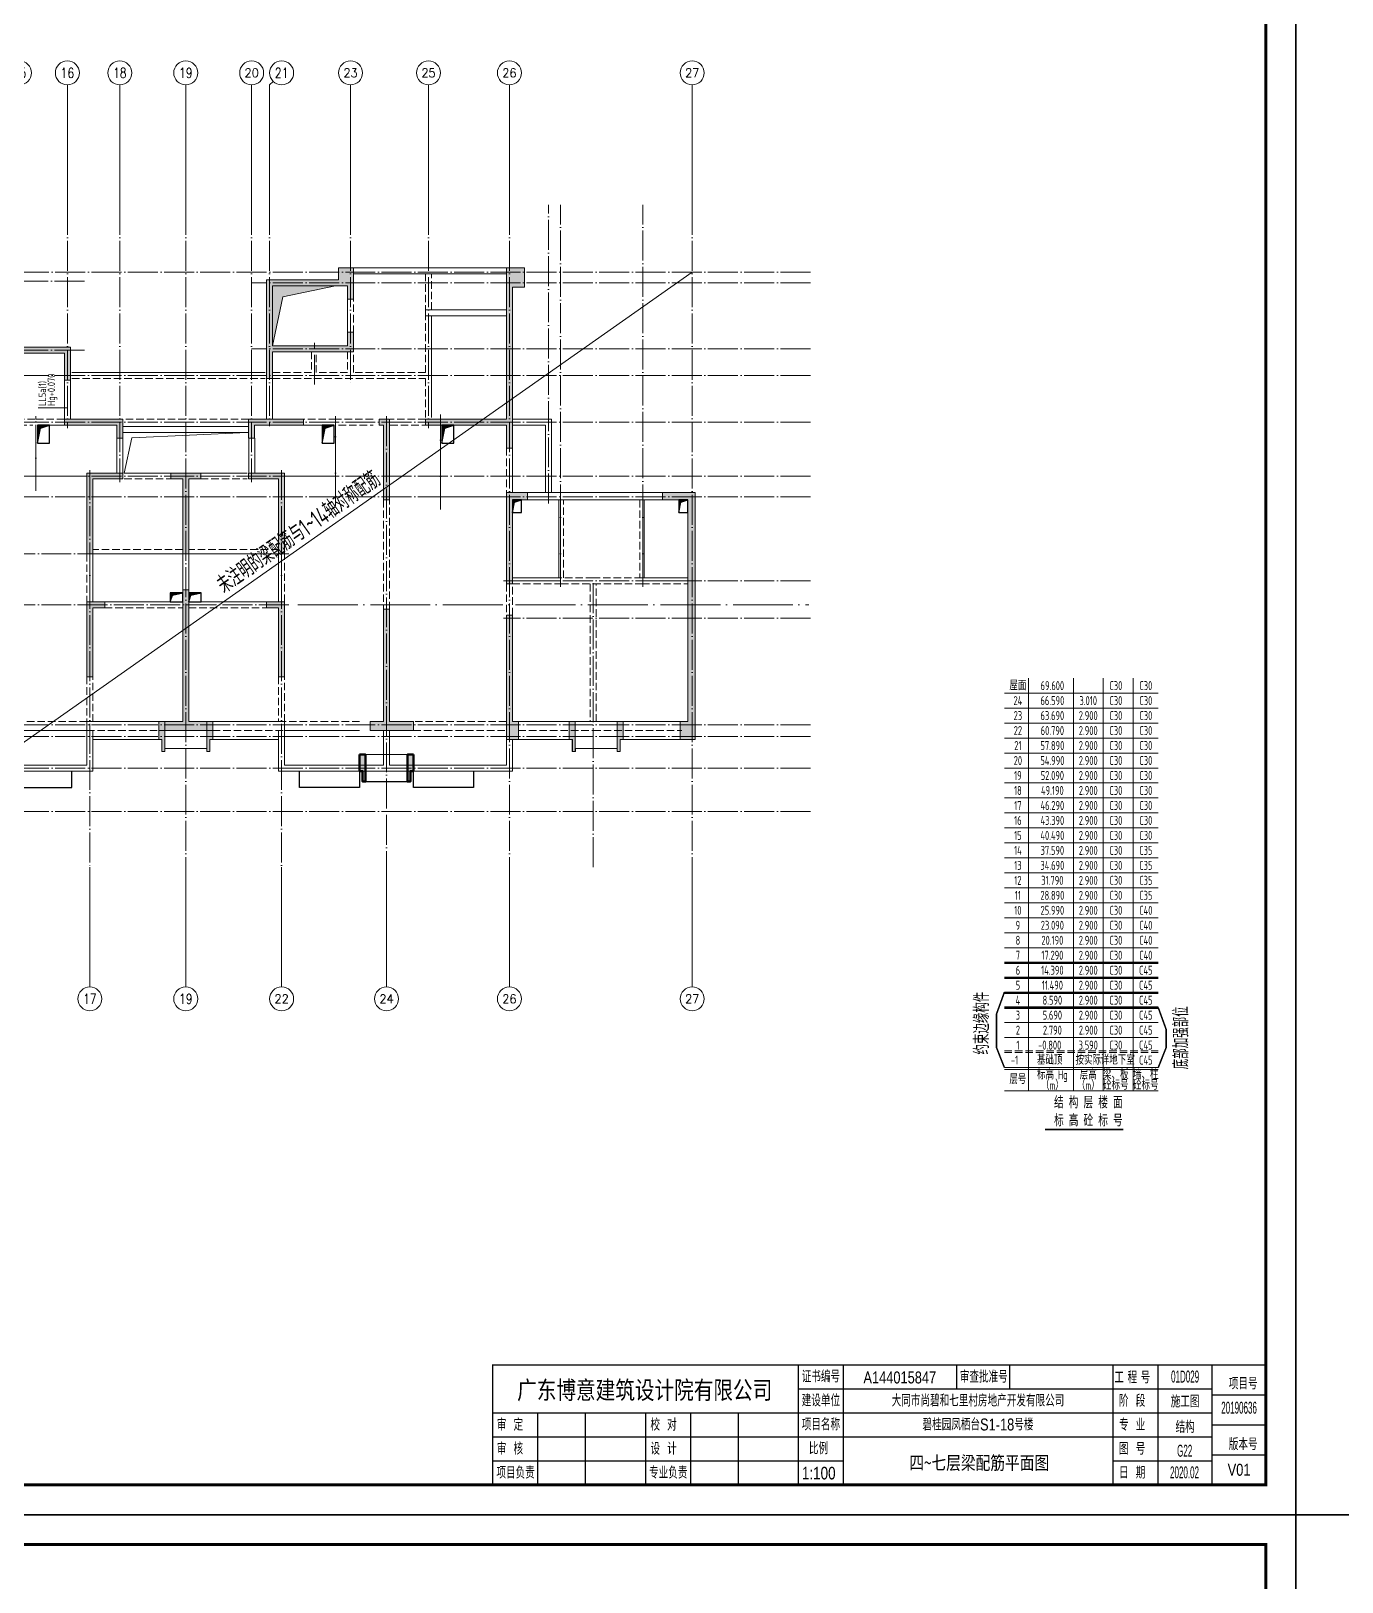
# Model space of a CAD drawing. Extents: x 5874492 to 7194610, y -939842 to -279257.
# Drawn here: x 6928523 to 6972266, y -762410 to -710639 of the extents above; entities that cross this region are included whole.
import ezdxf
from ezdxf.enums import TextEntityAlignment as Align

# ---------------------------------------------------------------- set-up
doc = ezdxf.new("R2010")
doc.units = 0
doc.header["$LTSCALE"] = 1000
doc.linetypes.add('DASH', pattern=[0.35, 0.25, -0.1])
doc.linetypes.add('DOTE', pattern=[2.42, 2, -0.2, 0.02, -0.2])
for name, color, linetype, lineweight in [('A-墙体', 140, 'Continuous', 50), ('A-大样-填充', 8, 'Continuous', 9), ('A-标注-轴号', 3, 'Continuous', 15), ('A-标注-轴号文字', 7, 'Continuous', 15), ('A-轴线-塔楼', 1, 'DOTE', 9), ('A-轴线-隔墙', 41, 'DOTE', 9), ('S-基础-DQ', 6, 'Continuous', 20), ('S-墙柱-HATCH', 251, 'Continuous', 20), ('S-墙柱-WALL', 6, 'Continuous', 20), ('S-大样-DIM', 3, 'Continuous', 20), ('S-大样-HATCH', 251, 'Continuous', 20), ('S-大样-实线', 2, 'Continuous', 20), ('S-板-BEAM', 4, 'DASH', 20), ('S-板-BEAM-CON', 2, 'Continuous', 20), ('S-板-板面填充', 251, 'Continuous', 20), ('S-板-模板线条', 140, 'Continuous', 20), ('S-板-洞口边线', 211, 'Continuous', 20), ('S-梁-垂直原位标注', 140, 'Continuous', 20), ('S-梁-垂直集中标注', 45, 'Continuous', 20), ('S-轴网-轴号', 3, 'Continuous', 20), ('S-轴网-轴线', 1, 'DOTE', 9), ('S-通用-TEXT', 7, 'Continuous', 20)]:
    doc.layers.add(name, color=color, linetype=linetype, lineweight=lineweight)
for name, color, linetype in [('HOLE', 5, 'Continuous'), ('HOLE_HATCH', 9, 'Continuous'), ('Y-云图图框', 7, 'Continuous')]:
    doc.layers.add(name, color=color, linetype=linetype)
doc.styles.add('_TCH_AXIS', font='COMPLEX.shx', dxfattribs={"bigfont": 'hztxt.shx'})
doc.styles.add('_YT_Name', font='', dxfattribs={"width": 0.8})
doc.styles.add('_YT_Sign_Text', font='ros.shx', dxfattribs={"width": 0.8, "bigfont": 'hztxt.shx'})
doc.styles.add('COMPLEX', font='COMPLEX')
doc.styles.get("Standard").update_dxf_attribs({"font": 'gbenor.shx', "bigfont": 'gbcbig.shx'})
doc.styles.add('TSSD_NORM', font='tssdeng.shx', dxfattribs={"width": 0.7, "bigfont": 'tssdchn.shx'})
doc.styles.add('TSSD_Rein', font='tssdeng.shx', dxfattribs={"width": 0.7, "bigfont": 'hztxt.shx'})
doc.styles.get('_YT_Name').set_extended_font_data('SimHei')

# ---------------------------------------------------------------- blocks, each defined once
blk = doc.blocks.new('20191023.11405152')
at = {"layer": 'S-大样-HATCH'}
h = blk.add_hatch(color=256, dxfattribs=at)
h.dxf.hatch_style = 1
h.paths.add_polyline_path([(-100, 0), (0, 0), (0, -400), (100, -400), (100, 600), (-100, 600)])
at = {"layer": 'S-大样-实线'}
blk.add_lwpolyline([(-100, 0), (0, 0), (0, -400), (100, -400), (100, 600), (-100, 600)], close=True, dxfattribs=at)
blk = doc.blocks.new('ECMCTK_A1_横_单行图名--0')
for p, q in [((674.98, 50), (674.98, 26)), ((675, 50), (675, 10)), ((689.98, 50), (689.98, 10)), ((727.8, 50), (727.8, 42)), ((745.48, 50), (745.48, 42)), ((780, 50), (780, 10)), ((795, 50), (795, 10)), ((813, 50.01), (831, 50)), ((813, 50.01), (813, 10)), ((675, 42), (813, 42)), ((813, 40.01), (831, 40.01)), ((573, 34), (813, 34)), ((588, 34), (588, 10)), ((604, 10), (604, 34)), ((624, 34), (624, 10)), ((639, 34), (639, 10)), ((655, 10), (655, 34)), ((573, 26), (813, 26)), ((813, 30.01), (831, 30)), ((573, 18), (689.96, 18)), ((780, 18), (813, 18)), ((813, 20), (831, 20))]:
    blk.add_line(p, q)
at = {"color": 4}
blk.add_lwpolyline([(0, 0), (841, 0), (841, 594), (0, 594)], close=True, dxfattribs=at)
for points, const_width in [([(25, 10), (831, 10), (831, 584), (25, 584)], 1), ([(573, 10), (831, 10), (831, 50), (573, 50)], 0.45)]:
    blk.add_lwpolyline(points, close=True, dxfattribs=dict(const_width=const_width))
at = {"const_width": 0.45}
for points in [[(573, 10), (573, 50.01), (813, 50.01)], [(813, 50.01), (813, 10)]]:
    blk.add_lwpolyline(points, dxfattribs=at)
at = {"style": '_YT_Sign_Text', "width": 0.8}
for s, p in [('证书编号', (676.15, 44.14)), ('审查批准号', (728.91, 44.06)), ('工 程 号', (780.47, 43.85)), ('项目号', (818.65, 41.8)), ('建设单位', (676.15, 36.14)), ('阶  段', (782.01, 36.05)), ('审  定', (574.41, 28.05)), ('校  对', (625.66, 28.05)), ('项目名称', (676.15, 28.14)), ('专  业', (782.01, 28.05)), ('版本号', (818.65, 21.55)), ('审  核', (574.41, 20.05)), ('设  计', (625.66, 20.05)), ('比例', (678.54, 20.16)), ('图  号', (782.01, 20.05)), ('项目负责', (574.27, 12.05)), ('专业负责', (625.21, 12.05)), ('日  期', (782.01, 12.05))]:
    blk.add_text(s, height=4, dxfattribs=at).set_placement(p)
at = {"color": 80, "flags": 3}
for tag, height, p in [('YTHQINS', 3, (34.31, 585.5)), ('ECMCKEY', 3, (292.07, 288.23)), ('YTTQINS', 5.62, (848.03, 12.81)), ('YTFRAME', 3, (652.76, 5.84)), ('YTBARCODE_T1', 3, (749.78, 5.95))]:
    blk.add_attdef(tag, text='', height=height, dxfattribs=at).set_placement(p, align=Align.MIDDLE_CENTER)
for tag, height, style, width, p in [('证书编号', 4, '_YT_Sign_Text', 0.8, (708.87, 43.81)), ('审查批准号', 4, '_YT_Sign_Text', 0.8, (761.06, 43.81)), ('工程号', 4, '_YT_Sign_Text', 0.5, (804.08, 44.12)), ('设计单位', 6, '_YT_Name', 0.8, (623.75, 38.6)), ('建设单位', 4, '_YT_Sign_Text', 0.8, (734.96, 36.11)), ('阶段', 4, '_YT_Sign_Text', 0.8, (804.08, 35.81)), ('项目号', 4, '_YT_Sign_Text', 0.5, (822.08, 33.72)), ('项目名称', 4, '_YT_Sign_Text', 0.8, (734.96, 28.11)), ('专业', 4, '_YT_Sign_Text', 0.8, (804.08, 27.31)), ('图纸编号', 4, '_YT_Sign_Text', 0.5, (803.93, 19.36)), ('出图比例', 4.2, '_YT_Sign_Text', 0.8, (681.82, 11.78)), ('图纸名称', 4.5, '_YT_Name', 0.8, (735.39, 15.06)), ('日期', 4, '_YT_Sign_Text', 0.5, (803.88, 12.13)), ('版本号', 4, '_YT_Sign_Text', 0.8, (822.08, 13))]:
    blk.add_attdef(tag, text='', height=height, dxfattribs=dict(style=style, width=width)).set_placement(p, align=Align.CENTER)
at = {"style": '_YT_Sign_Text', "width": 0.8, "flags": 3}
for tag, p, height in [('[审定人]', (590.95, 27.81), 4.1), ('{审定人}', (605.87, 26.45), 6.24), ('[校对人]', (642.23, 27.82), 4.1), ('{校对人}', (658.35, 26.53), 6.24), ('[审核人]', (591.01, 19.76), 4.1), ('{审核人}', (606.98, 18.44), 6.24), ('[设计人]', (642.47, 20.21), 4.1), ('{设计人}', (658.48, 18.54), 6.24), ('[项目负责人]', (590.78, 12.01), 4.1), ('{项目负责人}', (608.28, 10.72), 6.24), ('[专业负责人]', (642.74, 11.77), 4.1), ('{专业负责人}', (658.58, 10.36), 6.24)]:
    blk.add_attdef(tag, p, '', height=height, dxfattribs=at)
at = {"color": 80, "flags": 3}
for tag, p in [('YTBZSIT', (25, 10)), ('EXT_TK_LEFT', (25, 10)), ('YTQRCODE', (551.04, 11.91))]:
    blk.add_attdef(tag, p, '', height=3, dxfattribs=at)
blk = doc.blocks.new('24F')
at = {"layer": 'S-通用-TEXT'}
for p, q in [((1809, 15068), (1809, 1293)), ((3309, 15068), (3309, 1293)), ((4309, 1293), (4309, 15068)), ((5309, 1293), (5309, 15068)), ((1009, 14568), (6141, 14568)), ((1009, 14568), (6141, 14568)), ((1009, 14068), (6141, 14068)), ((1009, 13568), (6141, 13568)), ((1009, 13068), (6141, 13068)), ((1009, 12568), (6141, 12568)), ((1009, 12068), (6141, 12068)), ((1009, 11568), (6141, 11568)), ((1009, 11068), (6141, 11068)), ((1009, 10568), (6141, 10568)), ((1009, 10068), (6141, 10068)), ((1009, 9568), (6141, 9568)), ((1009, 9068), (6141, 9068)), ((1009, 8568), (6141, 8568)), ((1009, 8068), (6141, 8068)), ((1009, 7568), (6141, 7568)), ((1009, 7068), (6141, 7068)), ((1009, 6568), (6141, 6568)), ((1009, 6068), (6141, 6068)), ((1009, 5568), (6141, 5568)), ((1009, 5068), (6141, 5068)), ((1009, 4568), (6141, 4568)), ((1009, 4068), (6141, 4068)), ((1009, 3568), (6141, 3568)), ((1009, 3068), (6141, 3068)), ((1009, 2068), (6141, 2068)), ((1009, 2007), (6141, 2007)), ((1009, 1293), (6141, 1293))]:
    blk.add_line(p, q, dxfattribs=at)
at = {"layer": 'S-通用-TEXT', "linetype": 'DASH'}
for p, q in [((1009, 2629), (6141, 2629)), ((1009, 2568), (6141, 2568)), ((1009, 2568), (6141, 2568)), ((1009, 2568), (6141, 2568))]:
    blk.add_line(p, q, dxfattribs=at)
at = {"layer": 'S-通用-TEXT'}
for points in [[(1009, 4586, 50, 50, 0), (744, 3854, 50, 50, 0), (745, 2735, 50, 50, 0), (1009, 2068, 0, 0, 0)], [(6141, 4074, 50, 50, 0), (6406, 3342, 50, 50, 0), (6406, 2735, 50, 50, 0), (6141, 2068, 0, 0, 0)]]:
    blk.add_lwpolyline(points, format="xyseb", dxfattribs=at)
at = {"layer": 'S-通用-TEXT', "const_width": 50}
blk.add_lwpolyline([(2361, 0), (4977, 0)], dxfattribs=at)
at = {"layer": 'S-通用-TEXT', "style": 'TSSD_Rein', "width": 0.7}
for s, p in [('屋面', (1459, 14818)), ('69.600', (2609, 14818)), ('C30', (4728, 14818)), ('C30', (5728, 14818)), ('24', (1459, 14318)), ('66.590', (2609, 14318)), ('3.010', (3806, 14318)), ('C30', (4728, 14318)), ('C30', (5728, 14318)), ('23', (1459, 13818)), ('22', (1459, 13318)), ('63.690', (2609, 13818)), ('60.790', (2609, 13318)), ('2.900', (3806, 13818)), ('2.900', (3806, 13318)), ('C30', (4728, 13818)), ('C30', (4728, 13318)), ('C30', (5728, 13818)), ('C30', (5728, 13318)), ('21', (1459, 12818)), ('57.890', (2609, 12818)), ('2.900', (3806, 12818)), ('C30', (4728, 12818)), ('C30', (5728, 12818)), ('20', (1459, 12318)), ('54.990', (2609, 12318)), ('2.900', (3806, 12318)), ('C30', (4728, 12318)), ('C30', (5728, 12318)), ('19', (1459, 11818)), ('52.090', (2609, 11818)), ('2.900', (3806, 11818)), ('C30', (4728, 11818)), ('C30', (5728, 11818)), ('18', (1459, 11318)), ('49.190', (2609, 11318)), ('2.900', (3806, 11318)), ('C30', (4728, 11318)), ('C30', (5728, 11318)), ('17', (1459, 10818)), ('46.290', (2609, 10818)), ('2.900', (3806, 10818)), ('C30', (4728, 10818)), ('C30', (5728, 10818)), ('16', (1459, 10318)), ('43.390', (2609, 10318)), ('2.900', (3806, 10318)), ('C30', (4728, 10318)), ('C30', (5728, 10318)), ('15', (1459, 9818)), ('40.490', (2609, 9818)), ('2.900', (3806, 9818)), ('C30', (4728, 9818)), ('C30', (5728, 9818)), ('14', (1459, 9318)), ('37.590', (2609, 9318)), ('2.900', (3806, 9318)), ('C30', (4728, 9318)), ('13', (1459, 8818)), ('34.690', (2609, 8818)), ('2.900', (3806, 8818)), ('C30', (4728, 8818)), ('12', (1459, 8318)), ('31.790', (2609, 8318)), ('2.900', (3806, 8318)), ('C30', (4728, 8318)), ('11', (1459, 7818)), ('28.890', (2609, 7818)), ('2.900', (3806, 7818)), ('C30', (4728, 7818)), ('10', (1459, 7318)), ('25.990', (2609, 7318)), ('2.900', (3806, 7318)), ('C30', (4728, 7318)), ('C40', (5728, 7318)), ('9', (1459, 6818)), ('23.090', (2609, 6818)), ('2.900', (3806, 6818)), ('C30', (4728, 6818)), ('C40', (5728, 6818)), ('8', (1459, 6318)), ('20.190', (2609, 6318)), ('2.900', (3806, 6318)), ('C30', (4728, 6318)), ('C40', (5728, 6318)), ('7', (1459, 5818)), ('17.290', (2609, 5818)), ('2.900', (3806, 5818)), ('C30', (4728, 5818)), ('C40', (5728, 5818)), ('6', (1459, 5318)), ('14.390', (2609, 5318)), ('2.900', (3806, 5318)), ('C30', (4728, 5318)), ('5', (1459, 4818)), ('11.490', (2609, 4818)), ('2.900', (3806, 4818)), ('C30', (4728, 4818)), ('4', (1459, 4318)), ('8.590', (2609, 4318)), ('2.900', (3806, 4318)), ('C30', (4728, 4318)), ('3', (1459, 3818)), ('5.690', (2609, 3818)), ('2.900', (3806, 3818)), ('C30', (4728, 3818)), ('2', (1459, 3318)), ('2.790', (2609, 3318)), ('2.900', (3806, 3318)), ('C30', (4728, 3318)), ('1', (1459, 2818)), ('-0.800', (2520, 2818)), ('3.590', (3806, 2818)), ('C30', (4728, 2818)), ('-1', (1349, 2318)), ('基础顶', (2520, 2318)), ('按实际', (3806, 2318)), ('详地下室', (4792, 2318)), ('层号', (1459, 1674)), ('标高 Hg', (2609, 1827)), ('（m）', (2609, 1475)), ('层高', (3806, 1827)), ('（m）', (3806, 1475)), ('砼标号', (4726, 1480)), ('梁、板', (4726, 1833)), ('砼标号', (5726, 1480)), ('墙、柱', (5726, 1833))]:
    blk.add_text(s, height=300, dxfattribs=at).set_placement(p, align=Align.MIDDLE_CENTER)
at = {"layer": 'S-通用-TEXT', "color": 6, "style": 'TSSD_Rein', "width": 0.7}
for s, p in [('C35', (5728, 9318)), ('C35', (5728, 8818)), ('C35', (5728, 8318)), ('C35', (5728, 7818)), ('C45', (5728, 5318)), ('C45', (5728, 4818)), ('C45', (5728, 4318)), ('C45', (5728, 3818)), ('C45', (5728, 3318)), ('C45', (5728, 2818)), ('C45', (5728, 2318))]:
    blk.add_text(s, height=300, dxfattribs=at).set_placement(p, align=Align.MIDDLE_CENTER)
at = {"layer": 'S-通用-TEXT', "color": 7, "style": 'TSSD_Rein', "width": 0.7}
for s, p in [('约束边缘构件', (500, 2502)), ('底部加强部位', (7150, 2013))]:
    blk.add_text(s, height=500, rotation=90, dxfattribs=at).set_placement(p)
at = {"layer": 'S-通用-TEXT', "style": 'TSSD_NORM', "width": 0.7}
for s, p in [('结 构 层 楼 面 ', (2665, 706)), ('标 高 砼 标 号', (2665, 106))]:
    blk.add_text(s, height=400, dxfattribs=at).set_placement(p)
blk = doc.blocks.new('sfdhgfjhgfkjhgkjhgk')
at = {"layer": 'S-板-BEAM'}
for p, q in [((6627091, -1417404), (6627091, -1418704)), ((6627291, -1418604), (6627291, -1417404)), ((6624691, -1419379), (6624691, -1418254)), ((6627091, -1418704), (6627091, -1420704)), ((6623291, -1420004), (6623291, -1420704)), ((6623441, -1420704), (6623441, -1420004)), ((6624491, -1420004), (6624491, -1420704)), ((6624691, -1420704), (6624691, -1420004)), ((6615291, -1420904), (6621741, -1420904)), ((6623291, -1420704), (6621991, -1420704)), ((6621991, -1420904), (6623366, -1420904)), ((6623366, -1420904), (6627091, -1420904)), ((6624491, -1420704), (6623441, -1420704)), ((6627091, -1420704), (6624691, -1420704)), ((6627091, -1420904), (6627091, -1422204)), ((6614066, -1422254), (6612841, -1422254)), ((6612841, -1422454), (6613991, -1422454)), ((6615041, -1422254), (6614066, -1422254)), ((6621191, -1422254), (6616991, -1422254)), ((6624116, -1422254), (6623016, -1422254)), ((6625341, -1422254), (6624116, -1422254)), ((6624191, -1422454), (6625341, -1422454)), ((6627091, -1422254), (6625916, -1422254)), ((6625916, -1422454), (6627641, -1422454)), ((6629791, -1423224), (6629791, -1424704)), ((6617041, -1424254), (6618591, -1424254)), ((6619591, -1424254), (6621141, -1424254)), ((6625691, -1424954), (6625691, -1428604)), ((6625891, -1428604), (6625891, -1424954)), ((6631691, -1427554), (6631691, -1424954)), ((6634241, -1424954), (6634241, -1427554)), ((6615791, -1426754), (6615791, -1428354)), ((6618991, -1426604), (6615991, -1426604)), ((6622191, -1426604), (6619191, -1426604)), ((6622391, -1428354), (6622391, -1426754)), ((6629791, -1427754), (6629791, -1428804)), ((6629991, -1427754), (6631616, -1427754)), ((6629991, -1428804), (6629991, -1427754)), ((6632691, -1427554), (6631616, -1427554)), ((6631616, -1427754), (6632691, -1427754)), ((6632591, -1427754), (6632591, -1432354)), ((6634316, -1427554), (6632691, -1427554)), ((6632691, -1427754), (6634316, -1427754)), ((6632791, -1432354), (6632791, -1427754)), ((6634316, -1427754), (6635841, -1427754)), ((6616391, -1428554), (6618991, -1428554)), ((6619191, -1428554), (6621791, -1428554)), ((6615791, -1430854), (6615791, -1432354)), ((6615991, -1432354), (6615991, -1430854)), ((6622191, -1430854), (6622191, -1432354)), ((6622391, -1432354), (6622391, -1430854)), ((6615791, -1432354), (6613291, -1432354)), ((6624891, -1432354), (6622391, -1432354)), ((6629791, -1432354), (6626691, -1432354)), ((6615791, -1432654), (6618191, -1432654)), ((6619991, -1432654), (6622391, -1432654)), ((6626691, -1432654), (6629791, -1432654)), ((6630191, -1432654), (6632691, -1432654)), ((6632691, -1432654), (6635641, -1432654))]:
    blk.add_line(p, q, dxfattribs=at)
at = {"layer": 'S-板-BEAM-CON'}
for p, q in [((6627191, -1417204), (6624691, -1417204)), ((6624691, -1417404), (6627191, -1417404)), ((6629791, -1417204), (6627191, -1417204)), ((6627191, -1417404), (6629791, -1417404)), ((6624491, -1418254), (6624491, -1419379)), ((6629791, -1418604), (6627091, -1418604)), ((6627091, -1418804), (6629791, -1418804)), ((6627291, -1422204), (6627291, -1418804)), ((6615041, -1420954), (6615041, -1422254)), ((6615241, -1422254), (6615241, -1420954)), ((6621741, -1420704), (6615291, -1420704)), ((6621791, -1420904), (6621791, -1422254)), ((6621991, -1422254), (6621991, -1420904)), ((6614141, -1422454), (6615041, -1422454)), ((6616991, -1422504), (6621191, -1422504)), ((6623016, -1422454), (6624041, -1422454)), ((6631291, -1422254), (6629991, -1422254)), ((6629991, -1422454), (6631091, -1422454)), ((6631091, -1422454), (6631091, -1424704)), ((6631291, -1424704), (6631291, -1422254)), ((6616791, -1422894), (6616791, -1424054)), ((6616991, -1422704), (6621191, -1422704)), ((6616991, -1424054), (6616991, -1422894)), ((6621191, -1422894), (6621191, -1424054)), ((6621391, -1424054), (6621391, -1422894)), ((6629991, -1424704), (6629991, -1423224)), ((6618591, -1424054), (6617041, -1424054)), ((6621141, -1424054), (6619591, -1424054)), ((6631191, -1424704), (6630491, -1424704)), ((6631616, -1424704), (6631191, -1424704)), ((6634316, -1424704), (6631616, -1424704)), ((6635001, -1424704), (6634316, -1424704)), ((6630491, -1424954), (6631191, -1424954)), ((6631191, -1424954), (6631616, -1424954)), ((6631541, -1424954), (6631541, -1427554)), ((6634316, -1424954), (6631616, -1424954)), ((6631616, -1424954), (6634316, -1424954)), ((6634316, -1424954), (6635001, -1424954)), ((6634391, -1427554), (6634391, -1424954)), ((6615991, -1426754), (6618991, -1426754)), ((6615991, -1428354), (6615991, -1426754)), ((6618991, -1426754), (6618991, -1428354)), ((6619191, -1426754), (6622191, -1426754)), ((6619191, -1426754), (6619191, -1428354)), ((6622191, -1426754), (6622191, -1428354)), ((6631616, -1427554), (6629991, -1427554)), ((6635841, -1427554), (6634316, -1427554)), ((6618991, -1428354), (6616391, -1428354)), ((6621791, -1428354), (6619191, -1428354)), ((6618191, -1432354), (6615791, -1432354)), ((6615791, -1432354), (6615791, -1433804)), ((6622391, -1432354), (6619991, -1432354)), ((6622391, -1433804), (6622391, -1432354)), ((6632691, -1432354), (6630191, -1432354)), ((6635641, -1432354), (6632691, -1432354)), ((6613291, -1432654), (6615791, -1432654)), ((6615991, -1434004), (6615991, -1432654)), ((6622191, -1432654), (6622191, -1434004)), ((6622391, -1432654), (6624891, -1432654)), ((6625691, -1432654), (6625691, -1433804)), ((6625891, -1433804), (6625891, -1432654)), ((6629791, -1432954), (6629791, -1433804)), ((6629991, -1434004), (6629991, -1432954)), ((6612391, -1434004), (6615991, -1434004)), ((6615791, -1433804), (6612491, -1433804)), ((6622191, -1434004), (6625791, -1434004)), ((6625691, -1433804), (6622391, -1433804)), ((6625791, -1434004), (6629991, -1434004)), ((6629791, -1433804), (6625891, -1433804))]:
    blk.add_line(p, q, dxfattribs=at)
at = {"layer": 'S-板-模板线条', "lineweight": -3}
for p, q in [((6615291, -1434554), (6615291, -1434004)), ((6622891, -1434554), (6622891, -1434004)), ((6624891, -1434004), (6624891, -1434554)), ((6626691, -1434554), (6626691, -1434004)), ((6628691, -1434004), (6628691, -1434554)), ((6613291, -1434554), (6615291, -1434554)), ((6624891, -1434554), (6622891, -1434554)), ((6625091, -1434354), (6626491, -1434354)), ((6628691, -1434554), (6626691, -1434554))]:
    blk.add_line(p, q, dxfattribs=at)
at = {"layer": 'S-板-模板线条', "ltscale": 0.5}
blk.add_lwpolyline([(6636091, -1432954), (6633591, -1432954), (6633591, -1433354), (6633491, -1433354), (6633491, -1433254), (6632091, -1433254), (6632091, -1433354), (6631991, -1433354), (6631991, -1432954), (6629991, -1432954), (6629991, -1434004), (6626691, -1434004), (6626691, -1433454), (6624891, -1433454), (6624891, -1434004), (6622191, -1434004), (6622191, -1432954), (6619891, -1432954), (6619891, -1433354), (6619791, -1433354), (6619791, -1433254), (6618391, -1433254), (6618391, -1433354), (6618291, -1433354), (6618291, -1432954), (6615991, -1432954), (6615991, -1434004), (6613291, -1434004)], dxfattribs=at)
blk = doc.blocks.new('_AXISO')
blk.add_circle((0, 0), 0.5)
at = {"layer": 'S-轴网-轴号', "style": 'COMPLEX', "width": 1.041667}
blk.add_attdef('A', text='', height=0.56, dxfattribs=at).set_placement((-0.25, -0.28), (0.25, -0.28), align=Align.FIT)
blk = doc.blocks.new('ZHOUWANG3')
at = {"layer": 'A-标注-轴号'}
for p, q in [((115002, 248942), (115002, 252942)), ((116752, 248942), (116752, 252942)), ((118952, 248942), (118952, 252942)), ((121152, 248942), (121152, 252942)), ((121869, 253059), (121752, 252942)), ((121752, 248942), (121752, 252942)), ((124452, 248942), (124452, 252942)), ((127052, 248942), (127052, 252942)), ((129752, 248942), (129752, 252942)), ((135852, 248942), (135852, 252942)), ((115752, 226834), (115752, 222834)), ((118952, 226834), (118952, 222834)), ((122152, 226834), (122152, 222834)), ((125652, 226834), (125652, 222834)), ((129752, 226834), (129752, 222834)), ((135852, 226834), (135852, 222834))]:
    blk.add_line(p, q, dxfattribs=at)
at = {"layer": 'A-轴线-塔楼', "linetype": 'DOTE', "ltscale": 0.5}
for p, q in [((115002, 248942), (115002, 241486)), ((116752, 248942), (116752, 239686)), ((118952, 248942), (118952, 226834)), ((121152, 248942), (121152, 239686)), ((121752, 248942), (121752, 241550)), ((124452, 248942), (124452, 242986)), ((127052, 248942), (127052, 241486)), ((129752, 248942), (129752, 226834)), ((135852, 248942), (135852, 226834)), ((139798, 246686), (85362, 246686)), ((115570, 246386), (110660, 246386)), ((139798, 246336), (121152, 246336)), ((115570, 244086), (109062, 244086)), ((139798, 244136), (121152, 244136)), ((139798, 243236), (85362, 243236)), ((125652, 241886), (125652, 226834)), ((139798, 241686), (85362, 241686)), ((139798, 239886), (85362, 239886)), ((115752, 240086), (115752, 226834)), ((122152, 240086), (122152, 225988)), ((139798, 239186), (85362, 239186)), ((122394, 235586), (101608, 235586)), ((139798, 231586), (85362, 231586)), ((139798, 228686), (85362, 228686))]:
    blk.add_line(p, q, dxfattribs=at)
at = {"layer": 'A-轴线-隔墙', "ltscale": 0.5}
for p, q in [((131052, 238966), (131052, 248942)), ((131452, 236186), (131452, 248942)), ((134202, 236186), (134202, 248942)), ((123252, 242936), (123252, 244336)), ((113952, 239386), (113952, 241886)), ((123952, 238886), (123952, 241886)), ((127452, 238770), (127452, 241936)), ((122394, 237286), (101608, 237286)), ((139798, 236386), (129552, 236386)), ((132552, 226834), (132552, 236486)), ((139798, 235136), (129552, 235136)), ((139798, 231186), (85362, 231186)), ((139798, 230136), (85362, 230136))]:
    blk.add_line(p, q, dxfattribs=at)
at = {"layer": 'A-标注-轴号'}
ref = blk.add_blockref('_AXISO', (113402, 253342), dxfattribs=dict(at, xscale=800, yscale=800, zscale=800))
ref.add_attrib('A', '15', dxfattribs={"layer": 'A-标注-轴号文字', "ltscale": 0.2, "height": 328.4, "style": '_TCH_AXIS'}).set_placement((113175, 253178), (113629, 253178), align=Align.FIT)
ref = blk.add_blockref('_AXISO', (115002, 253342), dxfattribs=dict(at, xscale=800, yscale=800, zscale=800))
ref.add_attrib('A', '16', dxfattribs={"layer": 'A-标注-轴号文字', "ltscale": 0.2, "height": 328.4, "style": '_TCH_AXIS'}).set_placement((114775, 253178), (115229, 253178), align=Align.FIT)
ref = blk.add_blockref('_AXISO', (116752, 253342), dxfattribs=dict(at, xscale=800, yscale=800, zscale=800))
ref.add_attrib('A', '18', dxfattribs={"layer": 'A-标注-轴号文字', "ltscale": 0.2, "height": 328.4, "style": '_TCH_AXIS'}).set_placement((116525, 253178), (116979, 253178), align=Align.FIT)
ref = blk.add_blockref('_AXISO', (118952, 253342), dxfattribs=dict(at, xscale=800, yscale=800, zscale=800))
ref.add_attrib('A', '19', dxfattribs={"layer": 'A-标注-轴号文字', "ltscale": 0.2, "height": 328.4, "style": '_TCH_AXIS'}).set_placement((118725, 253178), (119179, 253178), align=Align.FIT)
ref = blk.add_blockref('_AXISO', (121152, 253342), dxfattribs=dict(at, xscale=800, yscale=800, zscale=800))
ref.add_attrib('A', '20', dxfattribs={"layer": 'A-标注-轴号文字', "ltscale": 0.2, "height": 294.3, "style": '_TCH_AXIS'}).set_placement((120914, 253195), (121390, 253195), align=Align.FIT)
ref = blk.add_blockref('_AXISO', (122152, 253342), dxfattribs=dict(at, xscale=800, yscale=800, zscale=800))
ref.add_attrib('A', '21', dxfattribs={"layer": 'A-标注-轴号文字', "ltscale": 0.2, "height": 328.4, "style": '_TCH_AXIS'}).set_placement((121925, 253178), (122379, 253178), align=Align.FIT)
ref = blk.add_blockref('_AXISO', (124452, 253342), dxfattribs=dict(at, xscale=800, yscale=800, zscale=800))
ref.add_attrib('A', '23', dxfattribs={"layer": 'A-标注-轴号文字', "ltscale": 0.2, "height": 294.3, "style": '_TCH_AXIS'}).set_placement((124214, 253195), (124690, 253195), align=Align.FIT)
ref = blk.add_blockref('_AXISO', (127052, 253342), dxfattribs=dict(at, xscale=800, yscale=800, zscale=800))
ref.add_attrib('A', '25', dxfattribs={"layer": 'A-标注-轴号文字', "ltscale": 0.2, "height": 294.3, "style": '_TCH_AXIS'}).set_placement((126814, 253195), (127290, 253195), align=Align.FIT)
ref = blk.add_blockref('_AXISO', (129752, 253342), dxfattribs=dict(at, xscale=800, yscale=800, zscale=800))
ref.add_attrib('A', '26', dxfattribs={"layer": 'A-标注-轴号文字', "ltscale": 0.2, "height": 294.3, "style": '_TCH_AXIS'}).set_placement((129514, 253195), (129990, 253195), align=Align.FIT)
ref = blk.add_blockref('_AXISO', (135852, 253342), dxfattribs=dict(at, xscale=800, yscale=800, zscale=800))
ref.add_attrib('A', '27', dxfattribs={"layer": 'A-标注-轴号文字', "ltscale": 0.2, "height": 294.3, "style": '_TCH_AXIS'}).set_placement((135614, 253195), (136090, 253195), align=Align.FIT)
ref = blk.add_blockref('_AXISO', (115752, 222434), dxfattribs=dict(at, xscale=800, yscale=800, zscale=800))
ref.add_attrib('A', '17', dxfattribs={"layer": 'A-标注-轴号文字', "ltscale": 0.2, "height": 328.4, "style": '_TCH_AXIS'}).set_placement((115525, 222269), (115979, 222269), align=Align.FIT)
ref = blk.add_blockref('_AXISO', (118952, 222434), dxfattribs=dict(at, xscale=800, yscale=800, zscale=800))
ref.add_attrib('A', '19', dxfattribs={"layer": 'A-标注-轴号文字', "ltscale": 0.2, "height": 328.4, "style": '_TCH_AXIS'}).set_placement((118725, 222269), (119179, 222269), align=Align.FIT)
ref = blk.add_blockref('_AXISO', (122152, 222434), dxfattribs=dict(at, xscale=800, yscale=800, zscale=800))
ref.add_attrib('A', '22', dxfattribs={"layer": 'A-标注-轴号文字', "ltscale": 0.2, "height": 294.3, "style": '_TCH_AXIS'}).set_placement((121914, 222286), (122390, 222286), align=Align.FIT)
ref = blk.add_blockref('_AXISO', (125652, 222434), dxfattribs=dict(at, xscale=800, yscale=800, zscale=800))
ref.add_attrib('A', '24', dxfattribs={"layer": 'A-标注-轴号文字', "ltscale": 0.2, "height": 282.2, "style": '_TCH_AXIS'}).set_placement((125410, 222293), (125894, 222293), align=Align.FIT)
ref = blk.add_blockref('_AXISO', (129752, 222434), dxfattribs=dict(at, xscale=800, yscale=800, zscale=800))
ref.add_attrib('A', '26', dxfattribs={"layer": 'A-标注-轴号文字', "ltscale": 0.2, "height": 294.3, "style": '_TCH_AXIS'}).set_placement((129514, 222286), (129990, 222286), align=Align.FIT)
ref = blk.add_blockref('_AXISO', (135852, 222434), dxfattribs=dict(at, xscale=800, yscale=800, zscale=800))
ref.add_attrib('A', '27', dxfattribs={"layer": 'A-标注-轴号文字', "ltscale": 0.2, "height": 294.3, "style": '_TCH_AXIS'}).set_placement((135614, 222286), (136090, 222286), align=Align.FIT)
blk = doc.blocks.new('sgjhfgjhgj')
at = {"layer": 'HOLE_HATCH', "ltscale": 0.5}
for points in [[(285919, 605212), (286319, 605212), (286019, 605112), (285919, 604612)], [(295419, 605212), (295819, 605212), (295519, 605112), (295419, 604612)], [(299419, 605212), (299819, 605212), (299519, 605112), (299419, 604612)], [(301769, 602712), (302069, 602712), (301844, 602637), (301769, 602292)], [(307319, 602712), (307619, 602712), (307394, 602637), (307319, 602292)], [(290348, 599612), (290769, 599612), (290423, 599537), (290348, 599312)], [(290969, 599612), (291381, 599612), (291044, 599537), (290969, 599312)]]:
    blk.add_hatch(color=256, dxfattribs=at).paths.add_polyline_path(points)
at = {"layer": 'HOLE', "ltscale": 0.5}
for points in [[(285919, 604612), (286319, 604612), (286319, 605212), (285919, 605212)], [(295419, 604612), (295819, 604612), (295819, 605212), (295419, 605212)], [(299419, 604612), (299819, 604612), (299819, 605212), (299419, 605212)], [(301769, 602292), (302069, 602292), (302069, 602712), (301769, 602712)], [(307319, 602292), (307619, 602292), (307619, 602712), (307319, 602712)], [(290348, 599312), (290769, 599312), (290769, 599612), (290348, 599612)], [(290969, 599312), (291381, 599312), (291381, 599612), (290969, 599612)]]:
    blk.add_lwpolyline(points, close=True, dxfattribs=at)
for points in [[(285919, 604612), (286019, 605112), (286319, 605212)], [(295419, 604612), (295519, 605112), (295819, 605212)], [(299419, 604612), (299519, 605112), (299819, 605212)], [(301769, 602292), (301844, 602637), (302069, 602712)], [(307319, 602292), (307394, 602637), (307619, 602712)], [(290348, 599312), (290423, 599537), (290769, 599612)], [(290969, 599312), (291044, 599537), (291381, 599612)]]:
    blk.add_lwpolyline(points, dxfattribs=at)
blk = doc.blocks.new('safhgfjhgfj')
at = {"layer": 'S-墙柱-HATCH', "ltscale": 0.2}
h = blk.add_hatch(color=256, dxfattribs=at)
h.paths.add_polyline_path([(6336110, -688648), (6336110, -694018), (6335910, -694018), (6335910, -693248), (6333210, -693248), (6333210, -693048), (6333310, -693048), (6335910, -693048), (6335910, -687998), (6336510, -687998), (6336510, -688648)])
h.paths.add_polyline_path([(6312710, -703448), (6312710, -703148), (6311910, -703148), (6311910, -698748), (6311710, -698748), (6311710, -703148), (6310910, -703148), (6310910, -703448)])
h.paths.add_polyline_path([(6311910, -697548), (6311710, -697548), (6311710, -695048), (6311310, -695048), (6311310, -694848), (6312310, -694848), (6312310, -695048), (6311910, -695048)])
h.paths.add_polyline_path([(6325110, -697548), (6325310, -697548), (6325310, -695048), (6325710, -695048), (6325710, -694848), (6324710, -694848), (6324710, -695048), (6325110, -695048)])
h.paths.add_polyline_path([(6324310, -703448), (6324310, -703148), (6325110, -703148), (6325110, -698748), (6325310, -698748), (6325310, -703148), (6326110, -703148), (6326110, -703448)])
h.paths.add_polyline_path([(6331360, -703448), (6331360, -703148), (6331810, -703148), (6331810, -699398), (6332010, -699398), (6332010, -703148), (6332810, -703148), (6332810, -703448)])
h.paths.add_polyline_path([(6332010, -695748), (6331810, -695748), (6331810, -693248), (6331660, -693248), (6331660, -693048), (6332010, -693048)])
h.paths.add_polyline_path([(6336310, -703148), (6336110, -703148), (6336110, -699598), (6335910, -699598), (6335910, -703748), (6336310, -703748)])
h.paths.add_polyline_path([(6336610, -695748), (6336110, -695748), (6336110, -698548), (6335910, -698548), (6335910, -695498), (6336610, -695498)])
h.paths.add_polyline_path([(6319410, -703448), (6319410, -703148), (6318610, -703148), (6318610, -699398), (6318410, -699398), (6318410, -703148), (6317610, -703148), (6317610, -703448)])
h.paths.add_polyline_path([(6318410, -695748), (6318610, -695748), (6318610, -693248), (6318960, -693248), (6318960, -693048), (6318060, -693048), (6318060, -693248), (6318410, -693248)])
h.paths.add_polyline_path([(6307910, -693048), (6307910, -693248), (6309510, -693248), (6309510, -693688), (6309710, -693688), (6309710, -693048)])
h.paths.add_polyline_path([(6314110, -693248), (6315860, -693248), (6315860, -693048), (6313910, -693048), (6313910, -693688), (6314110, -693688)])
h.paths.add_polyline_path([(6322910, -693248), (6321160, -693248), (6321160, -693048), (6323110, -693048), (6323110, -693688), (6322910, -693688)])
h.paths.add_polyline_path([(6329135, -693048), (6329135, -693248), (6327510, -693248), (6327510, -693688), (6327310, -693688), (6327310, -693048)])
h.paths.add_polyline_path([(6321360, -691748), (6321360, -690648), (6319760, -690648), (6319760, -688348), (6317260, -688348), (6317260, -690648), (6315660, -690648), (6315660, -691748), (6315860, -691748), (6315860, -690848), (6317960, -690848), (6317960, -690648), (6317460, -690648), (6317460, -688548), (6319560, -688548), (6319560, -690648), (6319060, -690648), (6319060, -690848), (6321160, -690848), (6321160, -691748)])
h.paths.add_polyline_path([(6307910, -690498), (6307910, -691698), (6308110, -691698), (6308110, -687998), (6305610, -687998), (6305610, -688698), (6305810, -688698), (6305810, -688198), (6307910, -688198), (6307910, -690298), (6305810, -690298), (6305810, -689798), (6305610, -689798), (6305610, -690498)])
h.paths.add_polyline_path([(6300910, -688648), (6300910, -694018), (6301110, -694018), (6301110, -693248), (6303810, -693248), (6303810, -693048), (6303710, -693048), (6301110, -693048), (6301110, -687998), (6300510, -687998), (6300510, -688648)])
h.paths.add_polyline_path([(6313910, -695048), (6314910, -695048), (6314910, -697548), (6315110, -697548), (6315110, -694848), (6313910, -694848)])
h.paths.add_polyline_path([(6300410, -695748), (6300910, -695748), (6300910, -698548), (6301110, -698548), (6301110, -695498), (6300410, -695498)])
h.paths.add_polyline_path([(6295310, -703148), (6295060, -703148), (6295060, -695748), (6295900, -695748), (6295900, -695498), (6294810, -695498), (6294810, -703748), (6295310, -703748)])
h.paths.add_polyline_path([(6305660, -703448), (6305660, -703148), (6305210, -703148), (6305210, -699398), (6305010, -699398), (6305010, -703148), (6304210, -703148), (6304210, -703448)])
h.paths.add_polyline_path([(6315110, -701648), (6315110, -699148), (6314510, -699148), (6314510, -699348), (6314910, -699348), (6314910, -701648)])
h.paths.add_polyline_path([(6308710, -699348), (6309110, -699348), (6309110, -699148), (6308510, -699148), (6308510, -701648), (6308710, -701648)])
h.paths.add_polyline_path([(6308710, -695048), (6309710, -695048), (6309710, -694848), (6308510, -694848), (6308510, -697548), (6308710, -697548)])
h.paths.add_polyline_path([(6305010, -695748), (6305210, -695748), (6305210, -693248), (6305360, -693248), (6305360, -693048), (6305010, -693048)])
h.paths.add_polyline_path([(6328110, -690798), (6330810, -690798), (6330810, -690148), (6330610, -690148), (6330610, -690598), (6328110, -690598), (6328110, -688598), (6330610, -688598), (6330610, -689048), (6330810, -689048), (6330810, -687998), (6330310, -687998), (6330310, -688398), (6327910, -688398), (6327910, -691698), (6328110, -691698)])
h.paths.add_polyline_path([(6323110, -695048), (6322110, -695048), (6322110, -697548), (6321910, -697548), (6321910, -694848), (6323110, -694848)])
h.paths.add_polyline_path([(6341710, -703148), (6341960, -703148), (6341960, -695748), (6341120, -695748), (6341120, -695498), (6342210, -695498), (6342210, -703748), (6341710, -703748)])
h.paths.add_polyline_path([(6321910, -701648), (6321910, -699148), (6322510, -699148), (6322510, -699348), (6322110, -699348), (6322110, -701648)])
h.paths.add_polyline_path([(6328310, -699348), (6327910, -699348), (6327910, -699148), (6328510, -699148), (6328510, -701648), (6328310, -701648)])
h.paths.add_polyline_path([(6328310, -695048), (6327310, -695048), (6327310, -694848), (6328510, -694848), (6328510, -697548), (6328310, -697548)])
h.paths.add_polyline_path([(6300710, -703148), (6300910, -703148), (6300910, -699598), (6301110, -699598), (6301110, -703748), (6300710, -703748)])
at = {"layer": 'S-墙柱-WALL'}
for points in [[(6328110, -690798), (6330810, -690798), (6330810, -690148), (6330610, -690148), (6330610, -690598), (6328110, -690598), (6328110, -688598), (6330610, -688598), (6330610, -689048), (6330810, -689048), (6330810, -687998), (6330310, -687998), (6330310, -688398), (6327910, -688398), (6327910, -691698), (6328110, -691698)], [(6336110, -688648), (6336110, -694018), (6335910, -694018), (6335910, -693248), (6333210, -693248), (6333210, -693048), (6333310, -693048), (6333310, -693048), (6335910, -693048), (6335910, -687998), (6336510, -687998), (6336510, -688648)], [(6321360, -691748), (6321360, -690648), (6319760, -690648), (6319760, -688348), (6317260, -688348), (6317260, -690648), (6315660, -690648), (6315660, -691748), (6315860, -691748), (6315860, -690848), (6317960, -690848), (6317960, -690648), (6317460, -690648), (6317460, -688548), (6319560, -688548), (6319560, -690648), (6319060, -690648), (6319060, -690848), (6321160, -690848), (6321160, -691748)], [(6322910, -693248), (6321160, -693248), (6321160, -693048), (6323110, -693048), (6323110, -693688), (6322910, -693688)], [(6329135, -693048), (6329135, -693248), (6327510, -693248), (6327510, -693688), (6327310, -693688), (6327310, -693048)], [(6332010, -695748), (6331810, -695748), (6331810, -693248), (6331660, -693248), (6331660, -693048), (6332010, -693048)], [(6323110, -695048), (6322110, -695048), (6322110, -697548), (6321910, -697548), (6321910, -694848), (6323110, -694848)], [(6325110, -697548), (6325310, -697548), (6325310, -695048), (6325710, -695048), (6325710, -694848), (6324710, -694848), (6324710, -695048), (6325110, -695048)], [(6328310, -695048), (6327310, -695048), (6327310, -694848), (6328510, -694848), (6328510, -697548), (6328310, -697548)], [(6336610, -695748), (6336110, -695748), (6336110, -698548), (6335910, -698548), (6335910, -695498), (6336610, -695498)], [(6341710, -703148), (6341960, -703148), (6341960, -695748), (6341120, -695748), (6341120, -695498), (6342210, -695498), (6342210, -703748), (6341710, -703748)], [(6324310, -703448), (6324310, -703148), (6325110, -703148), (6325110, -698748), (6325310, -698748), (6325310, -703148), (6326110, -703148), (6326110, -703448)], [(6321910, -701648), (6321910, -699148), (6322510, -699148), (6322510, -699348), (6322110, -699348), (6322110, -701648)], [(6328310, -699348), (6327910, -699348), (6327910, -699148), (6328510, -699148), (6328510, -701648), (6328310, -701648)], [(6331360, -703448), (6331360, -703148), (6331810, -703148), (6331810, -699398), (6332010, -699398), (6332010, -703148), (6332810, -703148), (6332810, -703448)], [(6336310, -703148), (6336110, -703148), (6336110, -699598), (6335910, -699598), (6335910, -703748), (6336310, -703748)]]:
    blk.add_lwpolyline(points, close=True, dxfattribs=at)

msp = doc.modelspace()

# ---------------------------------------------------------------- hatches: boundary and pattern name
at = {"layer": 'A-大样-填充', "ltscale": 0.5}
h = msp.add_hatch(color=256, dxfattribs=at)
h.dxf.hatch_style = 1
h.paths.add_polyline_path([(6939484.7, -734792.7), (6939684.7, -734792.7), (6939684.7, -735692.7), (6939584.7, -735692.7), (6939584.7, -735342.7), (6939484.7, -735342.7)])
h = msp.add_hatch(color=256, dxfattribs=at)
h.dxf.hatch_style = 1
h.paths.add_polyline_path([(6941284.7, -734792.7), (6941084.7, -734792.7), (6941084.7, -735692.7), (6941184.7, -735692.7), (6941184.7, -735342.7), (6941284.7, -735342.7)])
at = {"layer": 'S-板-板面填充'}
h = msp.add_hatch(color=256, dxfattribs=at)
h.dxf.hatch_style = 1
h.paths.add_polyline_path([(6938684.7, -719142.7), (6936584.7, -719142.7), (6936584.7, -721142.7), (6936930.1, -719513.2)])

# ---------------------------------------------------------------- linework, layer by layer
at = {"layer": 'A-墙体'}
for points in [[(6939484.7, -734792.7), (6939684.7, -734792.7), (6939684.7, -735692.7), (6939584.7, -735692.7), (6939584.7, -735342.7), (6939484.7, -735342.7), (6939484.7, -734792.7)], [(6941284.7, -734792.7), (6941084.7, -734792.7), (6941084.7, -735692.7), (6941184.7, -735692.7), (6941184.7, -735342.7), (6941284.7, -735342.7), (6941284.7, -734792.7)]]:
    msp.add_lwpolyline(points, dxfattribs=at)
at = {"layer": 'S-基础-DQ', "ltscale": 0.5}
for points in [[(6930384.7, -725492.7), (6928684.7, -725492.7), (6928684.7, -723792.7)], [(6938684.7, -723792.7), (6938684.7, -725492.7), (6936984.7, -725492.7)], [(6944384.7, -726192.7), (6942184.7, -726192.7), (6942184.7, -723792.7)], [(6944684.7, -728992.7), (6946184.7, -728992.7), (6946184.7, -726292.7)], [(6950434.7, -728992.7), (6948934.7, -728992.7), (6948934.7, -726292.7)], [(6930484.7, -729692.7), (6930484.7, -728092.7)], [(6936884.7, -729692.7), (6936884.7, -728092.7)]]:
    msp.add_lwpolyline(points, dxfattribs=at)
at = {"layer": 'S-板-洞口边线'}
msp.add_lwpolyline([(6938684.7, -719142.7), (6936584.7, -719142.7), (6936584.7, -721142.7), (6936930.1, -719513.2)], close=True, dxfattribs=at)
msp.add_lwpolyline([(6931634.7, -725392.7), (6931889, -724214.6), (6935734.7, -724042.7)], dxfattribs=at)
at = {"layer": 'S-梁-垂直原位标注'}
msp.add_lwpolyline([(6926984.7, -735292.7), (6950584.7, -718692.7)], dxfattribs=at)
at = {"layer": 'S-梁-垂直集中标注'}
msp.add_line((6929734.7, -723217.5), (6928764.8, -723217.5), dxfattribs=at)
at = {"layer": 'S-轴网-轴线'}
msp.add_lwpolyline([(6937426.5, -729792.7), (6954471.3, -729792.7)], dxfattribs=at)
at = {"layer": 'S-通用-TEXT', "const_width": 80}
for points in [[(6961002.7, -741740.1), (6966134.6, -741740.1)], [(6961002.7, -742240.1), (6966134.6, -742240.1)], [(6961002.7, -742740.1), (6966134.6, -742740.1)], [(6961002.7, -743240.1), (6966134.6, -743240.1)]]:
    msp.add_lwpolyline(points, dxfattribs=at)

# ---------------------------------------------------------------- block references
for name, p in [('ZHOUWANG3', (6814732.8, -965379.1)), ('sgjhfgjhgj', (6642816.2, -1329004.8))]:
    msp.add_blockref(name, p)
at = {"layer": 'S-墙柱-HATCH'}
msp.add_blockref('safhgfjhgfj', (608474.3, -30544.4), dxfattribs=at)
at = {"layer": 'S-大样-DIM'}
msp.add_blockref('sfdhgfjhgfkjhgkjhgk', (314594.1, 698661.5), dxfattribs=at)
at = {"layer": 'S-大样-实线'}
for p in [(6932884.7, -734292.7), (6946584.7, -734292.7)]:
    msp.add_blockref('20191023.11405152', p, dxfattribs=at)
at = {"layer": 'S-大样-实线', "xscale": -1}
for p in [(6934484.7, -734292.7), (6948184.7, -734292.7)]:
    msp.add_blockref('20191023.11405152', p, dxfattribs=at)
at = {"layer": 'S-通用-TEXT'}
msp.add_blockref('24F', (6959993.6, -747307.8), dxfattribs=at)
at = {"layer": 'Y-云图图框', "xscale": 100, "yscale": 100, "zscale": 100}
msp.add_blockref('ECMCTK_A1_横_单行图名--0', (6886624.6, -760164.3), dxfattribs=at).add_auto_attribs({'图纸编号': 'G22', '图纸名称': '四~七层梁配筋平面图', '版本号': 'V01', '项目名称': '碧桂园凤栖台S1-18号楼', '出图比例': '1:100', '工程号': '01D029', '阶段': '施工图', '专业': '结构', '日期': '2020.02', '项目号': '20190636', '建设单位': '大同市尚碧和七里村房地产开发有限公司', '设计单位': '广东博意建筑设计院有限公司', '证书编号': 'A144015847'})
for p in [(6970724.6, -760164.3), (6886624.6, -819564.3), (6970724.6, -819564.3)]:
    msp.add_blockref('ECMCTK_A1_横_单行图名--0', p, dxfattribs=at)

# ---------------------------------------------------------------- texts
at = {"layer": 'S-梁-垂直原位标注', "style": 'TSSD_Rein', "width": 0.7}
msp.add_text('未注明的梁配筋与1~14轴对称配筋', height=600, rotation=35.12216, dxfattribs=at).set_placement((6934984.7, -729453.4))
at = {"layer": 'S-梁-垂直集中标注', "linetype": 'Continuous', "style": 'TSSD_Rein', "width": 0.7}
for s, p in [('LL5a(1)', (6929024.4, -723155)), ('Hg+0.070', (6929324.4, -723155))]:
    msp.add_text(s, height=250, rotation=90, dxfattribs=at).set_placement(p)

doc.saveas('drawing.dxf')
